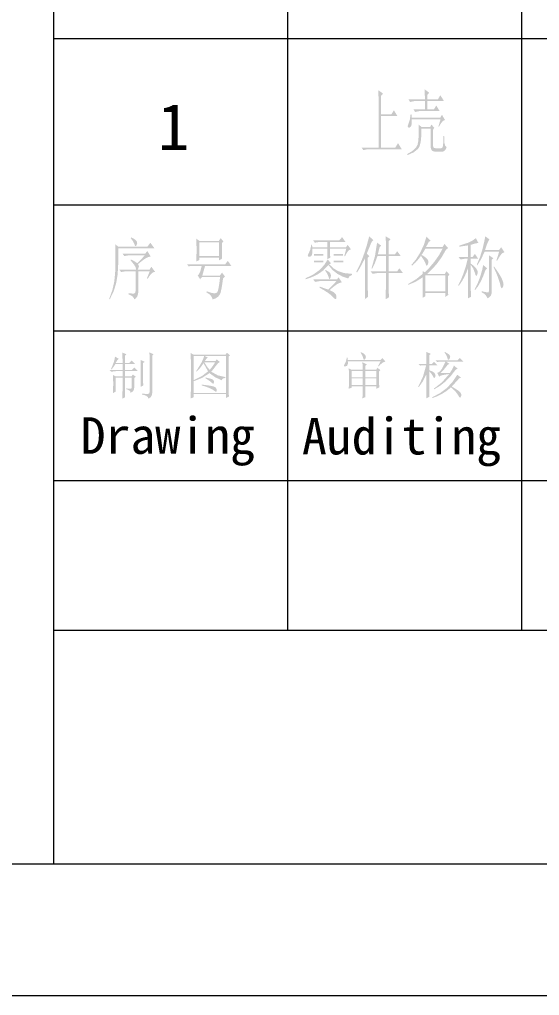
# Model space of a CAD drawing. Header units: millimetres. Extents: x 0 to 260, y 22 to 203.
# Drawn here: x 180.07 to 197.8, y 22.29 to 55.59 of the extents above; entities that cross this region are included whole.
import ezdxf

# ---------------------------------------------------------------- set-up
doc = ezdxf.new("R2010")
doc.units = ezdxf.units.MM

msp = doc.modelspace()

# ---------------------------------------------------------------- hatches: boundary and pattern name
h = msp.add_hatch(color=7)
h.dxf.hatch_style = 2
h.paths.add_polyline_path([(192.306915, 53.179785), (192.465665, 53.065683), (192.401173, 52.989616), (192.401173, 52.352411), (192.747336, 52.352411), (192.835531, 52.495176), (192.959003, 52.295636), (192.401173, 52.295636), (192.401173, 51.220766), (192.882384, 51.220766), (192.976642, 51.372901), (193.105626, 51.163991), (191.931537, 51.163991), (191.790426, 51.135327), (191.738061, 51.220766), (192.31353, 51.220766), (192.31353, 52.818188)])
h = msp.add_hatch(color=7)
h.paths.add_polyline_path([(193.288735, 51.001933), (193.422991, 51.078613), (193.526447, 51.15648), (193.599104, 51.235485), (193.640962, 51.315575), (193.663303, 51.419755), (193.67748, 51.570236), (193.683595, 51.76702), (193.681752, 52.010106), (193.77601, 51.924668), (194.07532, 51.924668), (194.116661, 52.010106), (194.210367, 51.896005), (194.169026, 51.829308), (194.169026, 51.35416), (194.172342, 51.280237), (194.188112, 51.230343), (194.216388, 51.204324), (194.257221, 51.202025), (194.45676, 51.202025), (194.497757, 51.22931), (194.515189, 51.311165), (194.519668, 51.443043), (194.521253, 51.620397), (194.550467, 51.620397), (194.553361, 51.482386), (194.562043, 51.372901), (194.585607, 51.289806), (194.633149, 51.230688), (194.588914, 51.137808), (194.515741, 51.087923), (194.221943, 51.087923), (194.160767, 51.101652), (194.117832, 51.142769), (194.093191, 51.211171), (194.086895, 51.306755), (194.086895, 51.867341), (193.77601, 51.867341), (193.770928, 51.617753), (193.750654, 51.420512), (193.715083, 51.275672), (193.664113, 51.183283), (193.512942, 51.061809), (193.294799, 50.9639)])
h.paths.add_polyline_path([(194.356991, 51.953331), (194.427546, 52.190905), (193.441422, 52.190905), (193.443704, 52.096122), (193.43901, 52.021751), (193.427392, 51.96774), (193.4089, 51.934038), (193.36873, 51.901792), (193.335589, 51.900966), (193.306374, 51.943409), (193.31354, 51.981374), (193.335589, 52.038769), (193.379548, 52.176504), (193.406144, 52.361781), (193.43591, 52.361781), (193.441422, 52.24768), (194.421483, 52.24768), (194.474399, 52.34304), (194.579682, 52.162242), (194.529659, 52.144258), (194.478809, 52.10023), (194.427133, 52.030157), (194.374629, 51.934038)])
h.paths.add_polyline_path([(193.893418, 52.866143), (193.887355, 53.208448), (194.040042, 53.094347), (193.97555, 53.018279), (193.97555, 52.866143), (194.333839, 52.866143), (194.421483, 53.008357), (194.544955, 52.808817), (193.97555, 52.808817), (193.97555, 52.523839), (194.198241, 52.523839), (194.280923, 52.656682), (194.398332, 52.466512), (193.699942, 52.466512), (193.558831, 52.437849), (193.505914, 52.523839), (193.893418, 52.523839), (193.893418, 52.808817), (193.529616, 52.808817), (193.388505, 52.780154), (193.335589, 52.866143)])
h = msp.add_hatch(color=7)
h.paths.add_polyline_path([(183.335497, 47.921633), (183.436921, 47.839502), (184.426904, 47.839502), (184.528327, 47.976204), (184.669438, 47.784932), (183.436921, 47.784932), (183.434992, 47.449586), (183.429755, 47.152688), (183.410394, 46.877356), (183.365814, 46.606985), (183.282236, 46.333237), (183.146982, 46.047501), (183.126587, 46.065691), (183.236968, 46.371616), (183.298566, 46.652736), (183.326953, 46.932202), (183.338805, 47.234819), (183.339631, 47.563137)])
h.paths.add_polyline_path([(183.874586, 48.158105), (183.977043, 48.104499), (184.042706, 48.053374), (184.075435, 48.00087), (184.079638, 47.944233), (184.039399, 47.857692), (184.009702, 47.86224), (183.982073, 47.930453), (183.934875, 48.030498), (183.860805, 48.130544)])
h.paths.add_polyline_path([(183.786943, 46.256963), (183.887815, 46.24332), (183.962229, 46.238773), (184.009289, 46.263715), (184.029477, 46.339094), (184.029477, 47.002757), (183.692685, 47.002757), (183.531179, 46.975748), (183.469994, 47.057328), (184.043258, 47.057328), (184.02803, 47.133464), (183.982624, 47.216629), (183.854191, 47.37593), (183.867971, 47.40294), (183.968913, 47.352917), (184.083496, 47.275609), (184.345875, 47.54846), (183.800723, 47.54846), (183.638666, 47.521451), (183.578032, 47.603031), (184.353041, 47.603031), (184.426904, 47.693981), (184.541556, 47.503261), (184.461354, 47.488378), (184.369577, 47.44373), (184.255958, 47.365181), (184.110506, 47.248599), (184.133657, 47.196165), (184.136964, 47.148278), (184.096726, 47.057328), (184.501318, 47.057328), (184.5614, 47.157649), (184.689833, 46.984567), (184.631129, 46.969788), (184.569944, 46.925449), (184.506279, 46.851552), (184.440133, 46.748096), (184.413123, 46.766286), (184.507932, 47.002757), (184.117121, 47.002757), (184.117121, 46.302714), (184.108654, 46.217973), (184.08329, 46.145686), (184.041079, 46.085905), (183.982073, 46.038682), (183.962436, 46.093777), (183.923368, 46.140863), (183.864871, 46.179991), (183.786943, 46.211212)])
h = msp.add_hatch(color=7)
h.paths.add_polyline_path([(186.967865, 47.958013), (186.968278, 47.771255), (186.969518, 47.621083), (186.971586, 47.507498), (186.974479, 47.4305), (186.873607, 47.37593), (186.873607, 47.466881), (186.199471, 47.466881), (186.199471, 47.38475), (186.098598, 47.33955), (186.105213, 47.725952), (186.098598, 48.112354), (186.199471, 48.039593), (186.866992, 48.039593), (186.927075, 48.130544), (187.021333, 48.021403)])
h.paths.add_polyline_path([(186.199471, 47.985023), (186.199471, 47.521451), (186.873607, 47.521451), (186.873607, 47.985023)])
h.paths.add_polyline_path([(187.008104, 46.757467), (186.978433, 46.546007), (186.95057, 46.384569), (186.924465, 46.273155), (186.900065, 46.211763), (186.852936, 46.149063), (186.805808, 46.107032), (186.743727, 46.074097), (186.651467, 46.038682), (186.633079, 46.105232), (186.592005, 46.168424), (186.528297, 46.228205), (186.442005, 46.284524), (186.449171, 46.320904), (186.607508, 46.265851), (186.718716, 46.247592), (186.8025, 46.275153), (186.827934, 46.318355), (186.853832, 46.420674), (186.880247, 46.582111), (186.907231, 46.802666), (186.287665, 46.802666), (186.22648, 46.729906), (186.146003, 46.857236), (186.188515, 46.904848), (186.223173, 46.975197), (186.252456, 47.068559), (186.280499, 47.184658), (185.896854, 47.184658), (185.835669, 47.166468), (185.782201, 47.239229), (187.082518, 47.239229), (187.16961, 47.35774), (187.290877, 47.184658), (186.395152, 47.184658), (186.300894, 46.857236), (186.900065, 46.857236), (186.974479, 46.957558), (187.075352, 46.820856)])
h = msp.add_hatch(color=7)
h.paths.add_polyline_path([(190.495975, 47.022106), (190.50314, 47.049116), (190.606424, 46.989998), (190.661339, 46.939975), (190.691656, 46.858396), (190.671261, 46.776264), (190.652795, 46.742296), (190.637637, 46.731065), (190.624408, 46.749255), (190.611179, 46.803825), (190.568666, 46.908005)])
h.paths.add_polyline_path([(190.577003, 47.404099), (190.691656, 47.276768), (190.631022, 47.240388), (190.765381, 47.109474), (190.927025, 47.008326), (191.134282, 46.941009), (191.406031, 46.912966), (191.406031, 46.876586), (191.319697, 46.83304), (191.277598, 46.758074), (191.086602, 46.820568), (190.903874, 46.917376), (190.739474, 47.047945), (190.604013, 47.212827), (190.418529, 47.022796), (190.22643, 46.889815), (190.029646, 46.798037), (189.829555, 46.731065), (189.829555, 46.767445), (190.075053, 46.884027), (190.287064, 47.035336), (190.457252, 47.211862)])
h.paths.add_polyline_path([(190.085319, 46.721694), (190.893952, 46.721694), (190.947971, 46.794455), (191.062073, 46.621924), (190.980217, 46.604699), (190.883479, 46.553573), (190.771513, 46.470409), (190.644251, 46.357892), (190.788394, 46.286303), (190.856469, 46.216781), (190.876589, 46.153253), (190.876864, 46.098821), (190.866116, 46.061338), (190.853713, 46.04866), (190.811063, 46.069193), (190.75229, 46.13024), (190.680976, 46.197325), (190.581964, 46.271282), (190.455253, 46.352165), (190.300844, 46.440023), (190.307459, 46.476403), (190.597398, 46.376082), (190.880172, 46.667124), (190.307459, 46.667124), (190.145953, 46.640114)])
h.paths.add_polyline_path([(190.112329, 47.586), (190.428726, 47.586), (190.428726, 47.531429), (190.112329, 47.531429)])
h.paths.add_polyline_path([(190.779299, 47.586), (191.096248, 47.586), (191.096248, 47.531429), (190.779299, 47.531429)])
h.paths.add_polyline_path([(190.105714, 47.358348), (190.428726, 47.358348), (190.428726, 47.303777), (190.105714, 47.303777)])
h.paths.add_polyline_path([(191.143101, 47.522059), (191.21035, 47.767901), (190.658032, 47.767901), (190.659685, 47.578834), (190.664646, 47.467488), (190.563774, 47.412918), (190.568735, 47.606326), (190.570389, 47.767901), (190.051695, 47.767901), (190.055554, 47.643877), (190.041222, 47.562849), (190.010285, 47.517305), (189.964052, 47.499459), (189.920644, 47.503869), (189.89956, 47.526468), (189.903832, 47.568499), (189.937042, 47.631199), (189.980864, 47.731245), (190.018071, 47.904051), (190.04508, 47.904051), (190.051695, 47.822471), (190.570389, 47.822471), (190.570389, 48.004372), (190.300844, 48.004372), (190.139338, 47.976811), (190.078705, 48.058942), (190.974981, 48.058942), (191.069238, 48.168083), (191.18334, 48.004372), (190.658032, 48.004372), (190.658032, 47.822471), (191.203735, 47.822471), (191.257754, 47.904051), (191.371856, 47.749711), (191.3239, 47.734931), (191.27429, 47.690593), (191.223027, 47.616696), (191.170111, 47.513239)])
h.paths.add_polyline_path([(190.779299, 47.358348), (191.109477, 47.358348), (191.109477, 47.303777), (190.779299, 47.303777)])
h = msp.add_hatch(color=7)
h.paths.add_polyline_path([(192.56551, 47.576629), (192.563581, 47.904051), (192.558344, 48.195093), (192.71985, 48.095323), (192.659768, 48.031382), (192.659768, 47.576629), (192.868127, 47.576629), (192.949156, 47.68577), (193.070423, 47.522059), (192.659768, 47.522059), (192.659768, 46.994546), (192.942541, 46.994546), (193.02357, 47.103686), (193.144837, 46.939975), (192.659768, 46.939975), (192.660181, 46.629073), (192.661422, 46.38752), (192.663489, 46.215213), (192.666382, 46.11205), (192.558344, 46.04866), (192.56551, 46.939975), (192.268956, 46.939975), (192.10745, 46.912966), (192.046265, 46.994546), (192.56551, 46.994546), (192.56551, 47.522059), (192.275571, 47.522059), (192.189581, 47.285587), (192.09367, 47.085496), (192.073275, 47.103686), (192.191235, 47.522059), (192.26179, 47.976811), (192.403453, 47.877041), (192.349985, 47.822471), (192.321046, 47.710712), (192.2888, 47.576629)])
h.paths.add_polyline_path([(191.84452, 46.04866), (191.849481, 46.298981), (191.851135, 46.485223), (191.851135, 47.449298), (191.768143, 47.285587), (191.694452, 47.149162), (191.630063, 47.040021), (191.574976, 46.958166), (191.554581, 46.985726), (191.612528, 47.098932), (191.679156, 47.239837), (191.753914, 47.419602), (191.837355, 47.649389), (191.919761, 47.913146), (191.992246, 48.195093), (192.133909, 48.067762), (192.080441, 48.013192), (192.02153, 47.871615), (191.97378, 47.756187), (191.937194, 47.667011), (191.911769, 47.60419), (191.999412, 47.522059), (191.945393, 47.458669), (191.945393, 46.512784), (191.947047, 46.335361), (191.952007, 46.13024)])
h = msp.add_hatch(color=7)
h.paths.add_polyline_path([(194.614099, 47.74034), (194.456245, 47.466317), (194.293843, 47.244797), (194.131235, 47.063792), (193.973587, 46.912966), (194.573861, 46.912966), (194.627329, 47.003916), (194.735367, 46.885405), (194.681348, 46.830835), (194.681348, 46.485223), (194.687962, 46.194181), (194.58709, 46.121421), (194.58709, 46.257571), (193.913505, 46.257571), (193.913505, 46.14843), (193.812081, 46.09386), (193.815061, 46.239389), (193.817318, 46.357685), (193.818747, 46.4488), (193.819247, 46.512784), (193.819247, 46.794455), (193.57809, 46.644386), (193.327012, 46.539793), (193.320397, 46.567354), (193.589666, 46.726517), (193.819247, 46.912966), (193.819247, 47.003916), (193.89311, 46.967536), (194.051102, 47.130007), (194.216122, 47.326377), (194.37122, 47.545761), (194.499447, 47.77672), (193.913505, 47.77672), (193.803951, 47.593682), (193.691089, 47.435656), (193.574921, 47.302641), (193.455445, 47.194637), (193.43505, 47.222198), (193.587185, 47.403616), (193.73436, 47.640019), (193.859968, 47.908392), (193.947129, 48.186273), (194.094855, 48.040752), (194.020992, 48.004372), (193.972209, 47.906462), (193.933349, 47.831291), (194.499447, 47.831291), (194.56008, 47.931612), (194.687962, 47.79491)])
h.paths.add_polyline_path([(193.771843, 47.56781), (193.8697, 47.507245), (193.941617, 47.452881), (193.987488, 47.404719), (194.007211, 47.362758), (194.011346, 47.293235), (193.99729, 47.239837), (193.974483, 47.205868), (193.953744, 47.194637), (193.935071, 47.210484), (193.920119, 47.258578), (193.861002, 47.378743), (193.751448, 47.540249)])
h.paths.add_polyline_path([(193.913505, 46.858396), (193.913505, 46.312692), (194.58709, 46.312692), (194.58709, 46.858396)])
h = msp.add_hatch(color=7)
h.paths.add_polyline_path([(196.332511, 47.376538), (196.426769, 47.66758), (195.92847, 47.66758), (195.805342, 47.401687), (195.679321, 47.204008), (195.66554, 47.231017), (195.773027, 47.482302), (195.854056, 47.74475), (195.913174, 47.991419), (195.954928, 48.195093), (196.096591, 48.085952), (196.069211, 48.049572), (196.034235, 47.976811), (195.991713, 47.867671), (195.941699, 47.72215), (196.420154, 47.72215), (196.494017, 47.822471), (196.60867, 47.649389), (196.554031, 47.632164), (196.497324, 47.581039), (196.43235, 47.491397), (196.352906, 47.358348)])
h.paths.add_polyline_path([(196.083362, 46.349073), (196.083235, 46.58451), (196.082862, 46.795557), (196.082257, 46.982212), (196.081432, 47.144476), (196.080401, 47.282349), (196.079176, 47.39583), (196.07777, 47.484921), (196.076196, 47.54962), (196.224473, 47.449298), (196.171005, 47.385909), (196.171005, 46.303322), (196.164115, 46.230561), (196.143995, 46.175991), (196.103412, 46.128104), (196.035957, 46.07567), (195.962094, 46.194181), (195.908282, 46.239656), (195.827598, 46.285132), (195.833661, 46.321512), (195.92915, 46.298774), (195.999784, 46.285132), (196.045509, 46.280584), (196.066274, 46.285132)])
h.paths.add_polyline_path([(195.881066, 47.212827), (196.016113, 47.103686), (195.962094, 47.049116), (195.881479, 46.831972), (195.795076, 46.644386), (195.702885, 46.48636), (195.604907, 46.357892), (195.591126, 46.385453), (195.700267, 46.607041), (195.786257, 46.835245), (195.847097, 47.045533)])
h.paths.add_polyline_path([(196.251482, 47.167627), (196.346464, 47.031727), (196.423048, 46.915102), (196.481236, 46.817804), (196.521027, 46.739884), (196.564779, 46.621649), (196.575046, 46.539793), (196.564021, 46.485223), (196.544729, 46.448843), (196.514412, 46.421833), (196.490779, 46.442159), (196.474173, 46.503413), (196.440273, 46.630744), (196.393145, 46.776264), (196.327274, 46.944523), (196.238253, 47.140067)])
h.paths.add_polyline_path([(195.45663, 47.222198), (195.457052, 46.843297), (195.458352, 46.535039), (195.460583, 46.29737), (195.463796, 46.13024), (195.362372, 46.07567), (195.365266, 46.243635), (195.367333, 46.473923), (195.368573, 46.766635), (195.368987, 47.121876), (195.300765, 46.939975), (195.224224, 46.776264), (195.139311, 46.630744), (195.045974, 46.503413), (195.032194, 46.530974), (195.129759, 46.728653), (195.22071, 46.958166), (195.298155, 47.199184), (195.355757, 47.431108), (195.268114, 47.431108), (195.106057, 47.404099), (195.045974, 47.485679), (195.368987, 47.485679), (195.368987, 47.885861), (195.065818, 47.840661), (195.065818, 47.877041), (195.372294, 47.976811), (195.512854, 48.047436), (195.631916, 48.131703), (195.719559, 47.967992), (195.61662, 47.951938), (195.45663, 47.904051), (195.45663, 47.485679), (195.517263, 47.485679), (195.598292, 47.594819), (195.712394, 47.431108), (195.45663, 47.431108), (195.45663, 47.267397), (195.558329, 47.186713), (195.635224, 47.108096), (195.68311, 47.034095), (195.699165, 46.967536), (195.67877, 46.889815), (195.660304, 46.852608), (195.645145, 46.840205), (195.623372, 46.867491), (195.598292, 46.949346), (195.539036, 47.099414)])
h = msp.add_hatch(color=7)
h.paths.add_polyline_path([(184.193745, 43.053514), (184.198706, 43.233003), (184.200359, 43.488974), (184.198706, 43.758105), (184.193745, 43.978453), (184.335407, 43.910654), (184.281388, 43.870415), (184.281388, 43.249195), (184.283111, 43.18994), (184.288554, 43.107533)])
h.paths.add_polyline_path([(184.50463, 44.025858), (184.497464, 44.234768), (184.639678, 44.16752), (184.592273, 44.120115), (184.592273, 42.857281), (184.586701, 42.791644), (184.563404, 42.736083), (184.522433, 42.690547), (184.46384, 42.654985), (184.444935, 42.704483), (184.401484, 42.744627), (184.333538, 42.775365), (184.241149, 42.796648), (184.241149, 42.823657), (184.35408, 42.818696), (184.436831, 42.817043), (184.48768, 42.833717), (184.50463, 42.884291)])
h.paths.add_polyline_path([(183.57914, 43.877029), (183.57914, 43.978453), (183.577486, 44.121907), (183.572525, 44.228154), (183.714188, 44.16752), (183.660168, 44.120115), (183.660168, 43.877029), (183.815611, 43.877029), (183.890025, 43.958058), (184.011293, 43.836791), (183.660168, 43.836791), (183.660168, 43.633944), (183.903254, 43.633944), (183.984283, 43.714972), (184.106102, 43.593705), (183.660168, 43.593705), (183.660168, 43.411253), (183.883411, 43.411253), (183.930264, 43.478501), (184.031688, 43.404638), (183.977668, 43.357233), (183.977668, 43.026504), (183.972096, 42.970065), (183.948799, 42.923083), (183.907828, 42.885505), (183.849235, 42.857281), (183.845394, 42.892748), (183.820572, 42.924805), (183.774666, 42.953554), (183.707573, 42.9791), (183.707573, 43.006109), (183.79432, 42.995705), (183.852543, 42.992329), (183.885547, 43.009279), (183.89664, 43.060128), (183.89664, 43.370463), (183.660168, 43.370463), (183.660168, 42.904686), (183.667334, 42.701839), (183.572525, 42.654985), (183.575419, 42.759699), (183.577486, 42.844052), (183.578726, 42.908148), (183.57914, 42.95209), (183.57914, 43.370463), (183.34322, 43.370463), (183.34322, 42.891457), (183.255025, 42.844052), (183.262191, 43.174781), (183.255025, 43.465272), (183.349834, 43.411253), (183.57914, 43.411253), (183.57914, 43.593705), (183.356449, 43.593705), (183.194391, 43.57331), (183.133758, 43.633944), (183.57914, 43.633944), (183.57914, 43.836791), (183.336054, 43.836791), (183.26853, 43.731715), (183.201006, 43.647724), (183.181162, 43.654339), (183.239867, 43.787457), (183.282035, 43.904039), (183.309251, 44.003533), (183.322825, 44.086491), (183.451258, 44.018692), (183.401993, 43.973285), (183.349834, 43.877029)])
h = msp.add_hatch(color=7)
h.paths.add_polyline_path([(187.200483, 44.093106), (187.200483, 42.972485), (187.207098, 42.728848), (187.105674, 42.674829), (187.105674, 42.809877), (186.005448, 42.809877), (186.005448, 42.701839), (185.904025, 42.6616), (185.910639, 42.93831), (185.910639, 43.958058), (185.904025, 44.214924), (186.005448, 44.15374), (187.092445, 44.15374), (187.139849, 44.221539), (187.247888, 44.133896)])
h.paths.add_polyline_path([(186.005448, 44.113501), (186.005448, 43.282819), (186.286982, 43.426204), (186.498235, 43.586539), (186.342792, 43.8638), (186.23124, 43.708013), (186.113486, 43.579924), (186.093092, 43.593705), (186.274993, 43.886951), (186.334179, 44.019656), (186.363187, 44.113501)])
h.paths.add_polyline_path([(186.005448, 42.850667), (187.105674, 42.850667), (187.105674, 44.113501), (186.376416, 44.113501), (186.49162, 44.052867), (186.45083, 44.032472), (186.390197, 43.937663), (186.747935, 43.937663), (186.79534, 43.998848), (186.896763, 43.904039), (186.842744, 43.870415), (186.606273, 43.57331), (186.830755, 43.449838), (187.08583, 43.390858), (187.08583, 43.363848), (187.002803, 43.340284), (186.957397, 43.282819), (186.736222, 43.387413), (186.545639, 43.525905), (186.292287, 43.362126), (186.005448, 43.249195)])
h.paths.add_polyline_path([(186.369802, 43.897424), (186.462681, 43.74708), (186.552254, 43.633944), (186.646581, 43.753695), (186.741321, 43.897424)])
h.paths.add_polyline_path([(186.410592, 43.377628), (186.548809, 43.344969), (186.639897, 43.316444), (186.688817, 43.280063), (186.700531, 43.225493), (186.690333, 43.177399), (186.673521, 43.161552), (186.626668, 43.195176), (186.536958, 43.269177), (186.403426, 43.357233)])
h.paths.add_polyline_path([(186.282158, 43.134543), (186.423959, 43.117489), (186.5393, 43.101056), (186.628184, 43.085243), (186.690609, 43.07005), (186.765712, 43.02864), (186.79534, 42.965319), (186.791757, 42.909784), (186.76833, 42.891457), (186.741045, 42.901447), (186.700531, 42.931695), (186.636555, 42.973045), (186.545501, 43.0161), (186.427369, 43.060912), (186.282158, 43.107533)])
h = msp.add_hatch(color=7)
h.paths.add_polyline_path([(191.391575, 43.60066), (191.391575, 43.384584), (191.769709, 43.384584), (191.769709, 43.60066)])
h.paths.add_polyline_path([(191.857352, 43.60066), (191.857352, 43.384584), (192.2421, 43.384584), (192.2421, 43.60066)])
h.paths.add_polyline_path([(191.391575, 43.343794), (191.391575, 43.121103), (191.769709, 43.121103), (191.769709, 43.343794)])
h.paths.add_polyline_path([(191.857352, 43.343794), (191.857352, 43.121103), (192.2421, 43.121103), (192.2421, 43.343794)])
h.paths.add_polyline_path([(191.769709, 43.640899), (191.76778, 43.779461), (191.762543, 43.897765), (191.917986, 43.823351), (191.857352, 43.775947), (191.857352, 43.640899), (192.228871, 43.640899), (192.275725, 43.708698), (192.377148, 43.62767), (192.329744, 43.58688), (192.330166, 43.382844), (192.331466, 43.223767), (192.333697, 43.109544), (192.336909, 43.040074), (192.2421, 42.99267), (192.2421, 43.080313), (191.857352, 43.080313), (191.857766, 42.953275), (191.859006, 42.849078), (191.861073, 42.767619), (191.863967, 42.708794), (191.762543, 42.66194), (191.765523, 42.73607), (191.76778, 42.830406), (191.769209, 42.945101), (191.769709, 43.080313), (191.391575, 43.080313), (191.391575, 43.026294), (191.296766, 42.99267), (191.301727, 43.154796), (191.303381, 43.343794), (191.301727, 43.531138), (191.296766, 43.688303), (191.391575, 43.640899)])
h.paths.add_polyline_path([(191.695295, 44.228494), (191.71569, 44.241723), (191.799681, 44.196248), (191.850186, 44.15408), (191.884362, 44.079666), (191.860659, 44.012418), (191.823728, 43.978794), (191.80478, 43.993814), (191.789553, 44.039427), (191.756066, 44.130447)])
h.paths.add_polyline_path([(192.29612, 43.769332), (192.383763, 43.931389), (191.263142, 43.931389), (191.269757, 43.856975), (191.242747, 43.779254), (191.17164, 43.752244), (191.138912, 43.759755), (191.128094, 43.775947), (191.155104, 43.83658), (191.200579, 43.927669), (191.229518, 44.052657), (191.256527, 44.052657), (191.263142, 43.971628), (192.377148, 43.971628), (192.437782, 44.039427), (192.552986, 43.917609), (192.500069, 43.90748), (192.443018, 43.877095), (192.381833, 43.826452), (192.316514, 43.755552)])
h = msp.add_hatch(color=7)
h.paths.add_polyline_path([(194.55982, 44.235109), (194.580215, 44.248889), (194.690595, 44.180332), (194.738965, 44.136993), (194.756052, 44.079666), (194.73235, 44.009111), (194.694867, 43.978794), (194.676402, 43.995468), (194.661243, 44.046042), (194.622314, 44.140575)])
h.paths.add_polyline_path([(194.418157, 43.526246), (194.742272, 43.526246), (194.819993, 43.647513), (194.883934, 43.782561), (195.012367, 43.674523), (194.945119, 43.647513), (194.779978, 43.430464), (194.602125, 43.245609), (194.411663, 43.092896), (194.208695, 42.972275), (194.202081, 42.999284), (194.473761, 43.2104), (194.721877, 43.492622), (194.591549, 43.476904), (194.49078, 43.457), (194.41957, 43.432858), (194.377919, 43.404427), (194.316734, 43.532861), (194.38784, 43.568069), (194.465562, 43.660743), (194.593995, 43.917609), (194.377919, 43.917609), (194.316734, 43.90438), (194.262715, 43.958399), (195.005753, 43.958399), (195.086781, 44.039427), (195.208049, 43.917609), (194.621004, 43.917609), (194.735657, 43.83658), (194.675024, 43.816736), (194.552998, 43.663016)])
h.paths.add_polyline_path([(194.999138, 43.472227), (195.12702, 43.370803), (195.066386, 43.350408), (194.810071, 43.067084), (194.91612, 43.004443), (194.998656, 42.952086), (195.057731, 42.909961), (195.093396, 42.878017), (195.12888, 42.825651), (195.1408, 42.776593), (195.123713, 42.722574), (195.093396, 42.68895), (195.062872, 42.710861), (195.026148, 42.776593), (194.931476, 42.906473), (194.783062, 43.040074), (194.636714, 42.920891), (194.482098, 42.820415), (194.319214, 42.738542), (194.148062, 42.67517), (194.141447, 42.702179), (194.407701, 42.841413), (194.639332, 43.016096), (194.836443, 43.226333)])
h.paths.add_polyline_path([(194.040024, 43.040074), (194.041677, 42.915224), (194.046638, 42.71596), (193.9386, 42.66194), (193.945766, 43.485456), (193.825808, 43.247469), (193.682285, 43.046689), (193.668504, 43.067084), (193.827117, 43.404427), (193.9386, 43.796341), (193.790323, 43.796341), (193.729689, 43.782561), (193.67567, 43.83658), (193.945766, 43.83658), (193.9386, 44.255504), (194.094043, 44.18109), (194.040024, 44.133685), (194.040024, 43.83658), (194.127667, 43.83658), (194.202081, 43.910994), (194.316734, 43.796341), (194.040024, 43.796341), (194.040024, 43.62767), (194.155365, 43.577578), (194.218617, 43.536168), (194.2561, 43.458447), (194.24232, 43.391198), (194.222476, 43.357574), (194.193606, 43.375902), (194.161842, 43.431437), (194.10424, 43.522387), (194.040024, 43.593494)])

# ---------------------------------------------------------------- linework, layer by layer
at = {"color": 7, "lineweight": 0}
for points in [[(0.128058, 22.287794), (259.869517, 22.287794), (259.869517, 202.784781), (0.128058, 202.784781)], [(4.604456, 198.308031), (255.392767, 198.308031), (255.392767, 26.763839), (4.604456, 26.763839)]]:
    msp.add_lwpolyline(points, close=True, dxfattribs=at)
for points in [[(181.233374, 49.260372), (181.233374, 71.931989)], [(189.210844, 71.931883), (189.210844, 49.260266)], [(197.188314, 71.931883), (197.188314, 49.260266)], [(255.392837, 54.928241), (181.233304, 54.928241)], [(255.392837, 49.260372), (181.233304, 49.260372)], [(181.233374, 44.952638), (181.233374, 49.260407)], [(189.210844, 49.260372), (189.210844, 44.952603)], [(197.188314, 49.260372), (197.188314, 44.952603)], [(255.392837, 44.952638), (181.233304, 44.952638)], [(255.392837, 44.952638), (181.233304, 44.952638)], [(181.233374, 26.763909), (181.233374, 44.952779)], [(189.210844, 44.952638), (189.210844, 34.741485)], [(197.188314, 44.952638), (197.188314, 34.741485)], [(255.392837, 39.846991), (181.233304, 39.846991)], [(255.392837, 34.741379), (181.233304, 34.741379)], [(255.392837, 26.763909), (181.848901, 26.763909)]]:
    msp.add_lwpolyline(points, dxfattribs=at)

# ---------------------------------------------------------------- texts
at = {"color": 7, "attachment_point": 1}
for s, insert, char_height in [('{\\fSimSun|b0|i0|c0;1}', (184.784397, 52.724562), 1.588682), ('{\\fSimSun|b0|i0|c0;Drawing}', (182.15169, 42.020049), 1.248188), ('{\\fSimSun|b0|i0|c0;Auditing}', (189.699842, 41.999189), 1.248188)]:
    msp.add_mtext(s, dxfattribs=dict(at, insert=insert, char_height=char_height))

doc.saveas('drawing.dxf')
